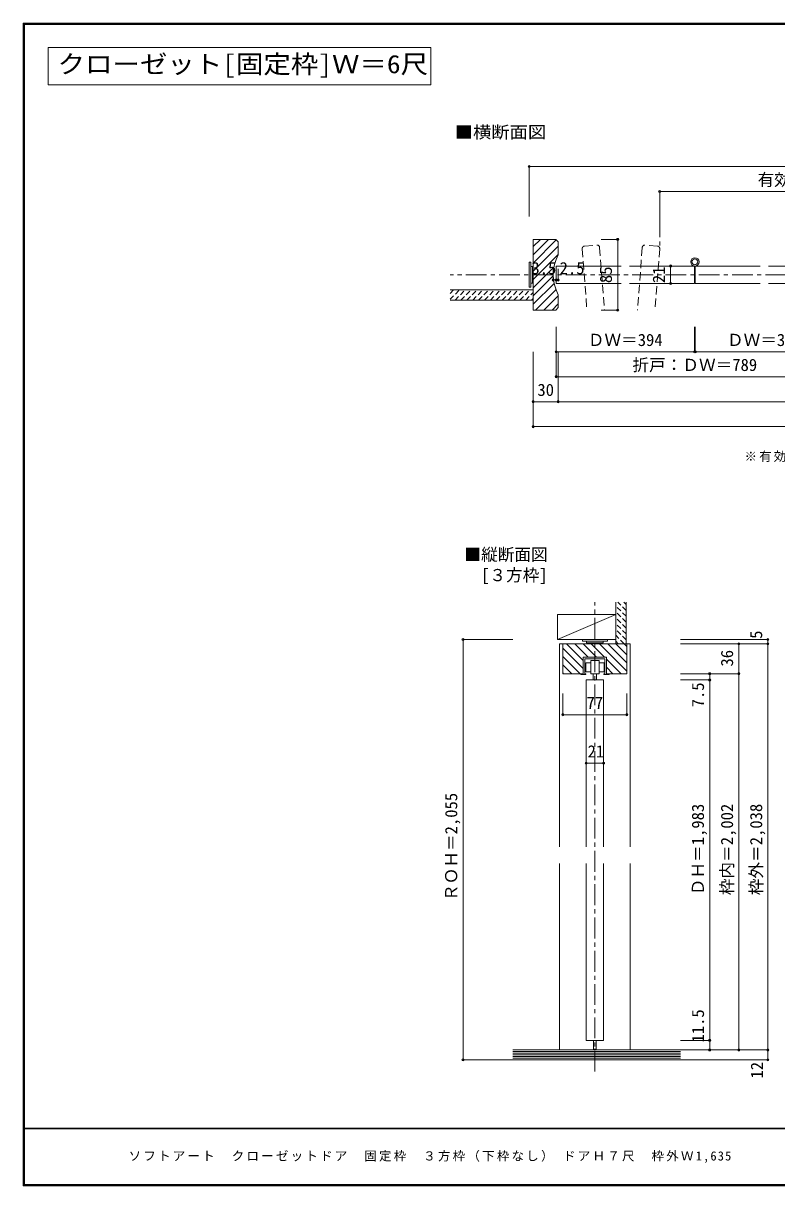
# Model space of a CAD drawing. Units: millimetres at full size, sheet at 1:5. Extents: x -973 to 977, y -718 to 696.
# Drawn here: x -973 to -68, y -701 to 696 of the extents above; entities that cross this region are included whole.
import ezdxf
from ezdxf.enums import TextEntityAlignment as Align

# ---------------------------------------------------------------- set-up
doc = ezdxf.new("R2010")
doc.units = ezdxf.units.MM
doc.header["$LTSCALE"] = 5
doc.header["$PDMODE"] = 32
doc.header["$PDSIZE"] = 2.5
for name, pattern in [('CHAIN1', [8, 5, -1, 1, -1]), ('DASHED1', [1.8, 1.2, -0.6]), ('DASHED2', [3, 2, -1])]:
    doc.linetypes.add(name, pattern=pattern)
for name, color, linetype, lineweight in [('0-0_補助線', 4, 'Continuous', 9), ('0-1_通り芯', 4, 'CHAIN1', 9), ('0-3_仕上げ', 2, 'Continuous', 9), ('0-4_枠', 3, 'Continuous', 9), ('0-6_扉', 6, 'Continuous', 9), ('0-7_金物', 7, 'Continuous', 9), ('0-A_文字', 3, 'Continuous', 9), ('0-B_寸法', 7, 'Continuous', 9), ('0-C_ハッチ', 7, 'Continuous', 9), ('F-1_枠', 6, 'Continuous', 9)]:
    doc.layers.add(name, color=color, linetype=linetype, lineweight=lineweight)
doc.layers.add('F-A_文字', color=7, linetype='Continuous')
doc.styles.add('ＭＳ ゴシック', font='')
doc.styles.get('ＭＳ ゴシック').set_extended_font_data('MS Gothic')

msp = doc.modelspace()

# ---------------------------------------------------------------- linework, layer by layer
at = {"layer": '0-0_補助線'}
for p, q in [((-336.347, 387.393), (-336.347, 400.948)), ((-332.847, 387.393), (-332.847, 400.948)), ((-330.347, 387.393), (-330.347, 400.948)), ((-332.847, 387.393), (-336.347, 387.393)), ((-330.347, 387.393), (-332.847, 387.393))]:
    msp.add_line(p, q, dxfattribs=at)
at = {"layer": '0-0_補助線', "color": 7}
for p in [(-336.347, 387.393), (-332.847, 387.393), (-330.347, 387.393)]:
    msp.add_point(p, dxfattribs=at)
at = {"layer": '0-1_通り芯'}
for p, q in [((-208.347, 463.658), (-208.347, 424.921)), ((463.653, 393.658), (-460.347, 393.658)), ((-286.269, -563.638), (-286.269, 0.333))]:
    msp.add_line(p, q, dxfattribs=at)
at = {"layer": '0-3_仕上げ'}
for p, q in [((-460.347, 375.658), (-360.347, 375.658)), ((-460.347, 363.158), (-360.347, 363.158)), ((-261.269, -49.667), (-261.269, 0.333)), ((-248.769, -49.667), (-248.769, 0.333)), ((-183.269, -537.667), (-384.769, -537.667)), ((-384.769, -549.667), (-183.269, -549.667))]:
    msp.add_line(p, q, dxfattribs=at)
at = {"layer": '0-3_仕上げ', "color": 4}
for p, q in [((-261.269, -14.667), (-331.269, -44.667)), ((-331.269, -44.667), (-261.269, -44.667))]:
    msp.add_line(p, q, dxfattribs=at)
at = {"layer": '0-3_仕上げ', "color": 7}
for p, q in [((-384.769, -539.667), (-183.269, -539.667)), ((-384.769, -541.667), (-183.269, -541.667)), ((-384.769, -543.667), (-183.269, -543.667)), ((-384.769, -545.667), (-183.269, -545.667)), ((-384.769, -547.667), (-183.269, -547.667))]:
    msp.add_line(p, q, dxfattribs=at)
at = {"layer": '0-3_仕上げ', "color": 4}
msp.add_lwpolyline([(-261.269, -14.667), (-331.269, -14.667), (-331.269, -44.667)], dxfattribs=at)
at = {"layer": '0-4_枠'}
for p, q in [((-333.347, 436.158), (-360.347, 436.158)), ((-360.347, 351.158), (-360.347, 436.158)), ((-333.347, 436.158), (-330.347, 433.158)), ((-330.347, 417.658), (-330.347, 433.158)), ((-330.347, 354.158), (-330.347, 369.658)), ((-324.769, -49.667), (-324.769, -85.667)), ((-324.769, -49.667), (-247.769, -49.667)), ((-247.769, -49.667), (-247.769, -85.667)), ((-300.269, -65.666), (-272.269, -65.666)), ((-300.269, -85.667), (-300.269, -65.666)), ((-272.269, -65.666), (-272.269, -85.667)), ((-324.769, -85.667), (-300.269, -85.667)), ((-247.769, -85.667), (-272.269, -85.667))]:
    msp.add_line(p, q, dxfattribs=at)
at = {"layer": '0-4_枠', "color": 4}
for p, q in [((-324.769, -49.667), (-328.769, -49.667)), ((-328.769, -293.667), (-328.769, -49.667)), ((-247.769, -49.667), (-243.769, -49.667)), ((-243.769, -293.667), (-243.769, -49.667)), ((-328.769, -537.667), (-328.769, -313.667)), ((-243.769, -537.667), (-243.769, -313.667))]:
    msp.add_line(p, q, dxfattribs=at)
at = {"layer": '0-4_枠'}
msp.add_lwpolyline([(-330.347, 354.158), (-333.347, 351.158), (-360.347, 351.158)], dxfattribs=at)
msp.add_arc((-285.347, 393.658), 51, 151.92751, 208.07249, dxfattribs=at)
at = {"layer": '0-6_扉', "color": 2, "linetype": 'DASHED2'}
for p, q in [((-301.448, 424.921), (-295.842, 351.158)), ((-298.684, 428.14), (-283.727, 429.277)), ((-280.508, 426.513), (-274.781, 351.158)), ((-229.287, 426.513), (-235.013, 351.158)), ((-211.111, 428.14), (-226.068, 429.277)), ((-208.347, 424.921), (-213.953, 351.158))]:
    msp.add_line(p, q, dxfattribs=at)
at = {"layer": '0-6_扉'}
for p, q in [((-332.847, 404.158), (-332.847, 383.158)), ((-332.847, 404.158), (-254.722, 404.158)), ((-244.722, 404.158), (-166.597, 404.158)), ((-166.597, 404.158), (-166.597, 383.158)), ((-165.597, 404.158), (-165.597, 383.158)), ((-165.597, 404.158), (-87.472, 404.158)), ((-77.472, 404.158), (0.653, 404.158)), ((-332.847, 383.158), (-254.722, 383.158)), ((-244.722, 383.158), (-166.597, 383.158)), ((-165.597, 383.158), (-87.472, 383.158)), ((-77.472, 383.158), (0.653, 383.158)), ((-296.769, -93.167), (-296.769, -293.667)), ((-296.769, -93.167), (-275.769, -93.167)), ((-275.769, -93.167), (-275.769, -293.667)), ((-296.769, -313.667), (-296.769, -526.167)), ((-275.769, -313.667), (-275.769, -526.167)), ((-275.769, -526.167), (-296.769, -526.167))]:
    msp.add_line(p, q, dxfattribs=at)
at = {"layer": '0-6_扉', "color": 2, "linetype": 'DASHED2'}
for centre, start, end in [((-298.457, 425.149), 94.34602, 184.34602), ((-283.5, 426.285), 4.34602, 94.34602), ((-226.295, 426.285), 85.65398, 175.65398), ((-211.338, 425.149), 355.65398, 85.65398)]:
    msp.add_arc(centre, 3, start, end, dxfattribs=at)
at = {"layer": '0-7_金物'}
for p, q in [((-365.347, 408.658), (-363.347, 408.658)), ((-365.347, 378.658), (-365.347, 408.658)), ((-363.347, 378.658), (-363.347, 408.658)), ((-363.347, 403.657), (-361.347, 403.657)), ((-361.347, 383.658), (-361.347, 403.657)), ((-361.347, 402.658), (-360.347, 402.658)), ((-365.347, 378.658), (-363.347, 378.658)), ((-363.347, 383.658), (-361.347, 383.658)), ((-361.347, 384.658), (-360.347, 384.658)), ((-301.269, -44.642), (-301.269, -46.642)), ((-301.269, -44.642), (-271.269, -44.642)), ((-301.269, -46.642), (-271.269, -46.642)), ((-296.269, -46.642), (-296.269, -48.642)), ((-296.269, -48.642), (-276.269, -48.642)), ((-295.269, -48.642), (-295.269, -49.667)), ((-277.269, -49.667), (-277.269, -48.642)), ((-276.269, -46.642), (-276.269, -48.642)), ((-271.269, -44.642), (-271.269, -46.642)), ((-298.269, -67.667), (-298.269, -85.667)), ((-274.269, -67.667), (-298.269, -67.667)), ((-274.269, -85.667), (-274.269, -67.667)), ((-297.239, -72.465), (-297.239, -83.465)), ((-291.269, -72.465), (-297.239, -72.465)), ((-297.239, -83.465), (-291.269, -83.465)), ((-281.269, -83.465), (-275.239, -83.465)), ((-300.269, -85.667), (-303.269, -85.667)), ((-303.269, -85.667), (-303.269, -86.667)), ((-297.101, -86.667), (-303.269, -86.667)), ((-298.269, -85.667), (-297.101, -85.667)), ((-297.101, -86.667), (-297.101, -85.667)), ((-291.269, -85.667), (-281.269, -85.667)), ((-288.269, -85.667), (-288.269, -93.167)), ((-288.269, -93.167), (-284.269, -93.167)), ((-284.269, -93.167), (-284.269, -85.667)), ((-275.566, -86.667), (-269.269, -86.667)), ((-272.269, -85.667), (-269.269, -85.667)), ((-269.269, -85.667), (-269.269, -86.667)), ((-287.769, -526.209), (-287.769, -536.667)), ((-284.769, -526.209), (-284.769, -536.667)), ((-287.769, -536.667), (-284.769, -536.667))]:
    msp.add_line(p, q, dxfattribs=at)
for points in [[(-281.269, -85.667), (-281.269, -69.666), (-291.269, -69.666), (-291.269, -85.667)], [(-275.239, -83.465), (-275.239, -72.465), (-281.269, -72.465)], [(-275.566, -86.667), (-275.566, -85.667), (-274.269, -85.667)]]:
    msp.add_lwpolyline(points, dxfattribs=at)
for radius in [5, 3.5]:
    msp.add_circle((-166.097, 409.158), radius, dxfattribs=at)
at = {"layer": '0-A_文字'}
for p, q in [((-943.333, 621.667), (-943.333, 666.667)), ((-943.333, 666.667), (-483.333, 666.667)), ((-483.333, 621.667), (-483.333, 666.667)), ((-943.333, 621.667), (-483.333, 621.667))]:
    msp.add_line(p, q, dxfattribs=at)
at = {"layer": '0-B_寸法', "color": 4}
for p, q in [((-365.347, 523.658), (368.653, 523.658)), ((-365.347, 523.658), (-365.347, 463.658)), ((-208.347, 493.658), (-208.347, 463.658)), ((-208.347, 493.658), (211.653, 493.658)), ((-258.813, 436.158), (-278.609, 436.158)), ((-258.813, 436.158), (-258.813, 351.158)), ((-195.212, 404.158), (-195.212, 383.158)), ((-258.813, 351.158), (-278.609, 351.158)), ((-332.847, 271.158), (-332.847, 331.158)), ((-166.597, 301.158), (-166.597, 331.158)), ((-165.597, 301.158), (-165.597, 331.158)), ((-360.347, 241.158), (-360.347, 301.158)), ((-332.847, 301.158), (-166.597, 301.158)), ((-330.347, 241.158), (-330.347, 301.158)), ((-165.597, 301.158), (0.653, 301.158)), ((-332.847, 271.158), (0.653, 271.158)), ((-360.347, 241.158), (-330.347, 241.158)), ((-360.347, 211.158), (-360.347, 241.158)), ((-330.347, 241.158), (333.653, 241.158)), ((-360.347, 211.158), (363.653, 211.158)), ((-444.769, -44.667), (-444.769, -549.667)), ((-444.769, -44.667), (-384.769, -44.667)), ((-78.269, -44.667), (-183.269, -44.667)), ((-183.269, -49.667), (-78.269, -49.667)), ((-113.269, -537.667), (-113.269, -49.667)), ((-78.269, -549.667), (-78.269, -44.667)), ((-183.269, -85.666), (-148.269, -85.666)), ((-183.269, -93.167), (-148.269, -93.167)), ((-148.269, -85.666), (-113.269, -85.666)), ((-148.269, -537.667), (-148.269, -85.666)), ((-324.769, -134.914), (-324.769, -109.295)), ((-247.769, -134.914), (-247.769, -109.295)), ((-247.769, -134.914), (-324.769, -134.914)), ((-296.769, -179.124), (-296.769, -193.163)), ((-275.769, -179.124), (-275.769, -193.163)), ((-275.769, -193.163), (-296.769, -193.163)), ((-183.269, -526.167), (-148.269, -526.167)), ((-183.269, -537.667), (-78.269, -537.667)), ((-384.769, -549.667), (-444.769, -549.667)), ((-183.269, -549.667), (-78.269, -549.667))]:
    msp.add_line(p, q, dxfattribs=at)
at = {"layer": '0-B_寸法'}
for p in [(-365.347, 523.658), (-208.347, 493.658), (-258.813, 436.158), (-195.212, 404.158), (-195.212, 383.158), (-258.813, 351.158), (-332.847, 301.158), (-166.597, 301.158), (-165.597, 301.158), (-332.847, 271.158), (-360.347, 241.158), (-330.347, 241.158), (-360.347, 211.158), (-444.769, -44.667), (-113.269, -49.667), (-78.269, -44.667), (-78.269, -49.667), (-148.269, -85.666), (-148.269, -93.167), (-113.269, -85.666), (-324.769, -134.914), (-247.769, -134.914), (-296.769, -193.163), (-275.769, -193.163), (-148.269, -526.167), (-148.269, -537.667), (-113.269, -537.667), (-78.269, -537.667), (-444.769, -549.667), (-78.269, -549.667)]:
    msp.add_point(p, dxfattribs=at)
at = {"layer": '0-C_ハッチ', "color": 4}
for p, q in [((-360.347, 427.576), (-351.765, 436.158)), ((-360.347, 417.676), (-341.866, 436.158)), ((-360.347, 407.777), (-332.657, 435.467)), ((-360.347, 397.877), (-330.347, 427.877)), ((-360.347, 387.978), (-330.347, 417.978)), ((-360.347, 378.078), (-335.497, 402.928)), ((-360.347, 368.179), (-336.326, 392.2)), ((-360.347, 358.279), (-335.291, 383.335)), ((-357.569, 351.158), (-333.066, 375.661)), ((-347.67, 351.158), (-330.347, 368.48)), ((-337.77, 351.158), (-330.347, 358.581)), ((-300.269, -79.585), (-324.769, -55.085)), ((-300.269, -69.685), (-320.288, -49.667)), ((-294.388, -65.666), (-310.388, -49.667)), ((-284.489, -65.666), (-300.489, -49.667)), ((-274.589, -65.666), (-290.589, -49.667)), ((-247.769, -82.587), (-280.69, -49.667)), ((-247.769, -72.688), (-270.79, -49.667)), ((-247.769, -62.788), (-260.891, -49.667)), ((-247.769, -52.889), (-250.991, -49.667)), ((-304.087, -85.667), (-324.769, -64.984)), ((-254.589, -85.667), (-272.269, -67.987)), ((-313.986, -85.667), (-324.769, -74.884)), ((-264.489, -85.667), (-272.269, -77.886)), ((-323.886, -85.667), (-324.769, -84.783))]:
    msp.add_line(p, q, dxfattribs=at)
at = {"layer": '0-C_ハッチ', "color": 4, "linetype": 'DASHED1'}
for p, q in [((-460.347, 364.156), (-448.845, 375.658)), ((-460.347, 371.227), (-455.916, 375.658)), ((-454.274, 363.158), (-441.774, 375.658)), ((-447.203, 363.158), (-434.703, 375.658)), ((-440.132, 363.158), (-427.632, 375.658)), ((-433.061, 363.158), (-420.561, 375.658)), ((-425.99, 363.158), (-413.49, 375.658)), ((-418.919, 363.158), (-406.419, 375.658)), ((-411.848, 363.158), (-399.348, 375.658)), ((-404.777, 363.158), (-392.277, 375.658)), ((-397.706, 363.158), (-385.206, 375.658)), ((-390.634, 363.158), (-378.134, 375.658)), ((-383.563, 363.158), (-371.063, 375.658)), ((-376.492, 363.158), (-363.992, 375.658)), ((-369.421, 363.158), (-360.347, 372.232)), ((-362.35, 363.158), (-360.347, 365.161)), ((-248.769, -9.534), (-258.636, 0.333)), ((-248.769, -2.463), (-251.565, 0.333)), ((-248.769, -16.605), (-261.269, -4.105)), ((-248.769, -23.676), (-261.269, -11.176)), ((-248.769, -30.747), (-261.269, -18.247)), ((-248.769, -37.818), (-261.269, -25.318)), ((-248.769, -44.889), (-261.269, -32.389)), ((-251.062, -49.667), (-261.269, -39.46)), ((-258.133, -49.667), (-261.269, -46.531))]:
    msp.add_line(p, q, dxfattribs=at)
at = {"layer": 'F-1_枠'}
for p, q in [((-973.347, 695.833), (-973.347, -700.833)), ((-973.347, 695.833), (976.653, 695.833)), ((-973.347, 695), (976.653, 695)), ((-973.347, 694.167), (976.653, 694.167)), ((-972.514, 695.833), (-972.514, -700.833)), ((-971.68, 695.833), (-971.68, -700.833)), ((976.653, -631.667), (-973.347, -631.667)), ((976.653, -632.5), (-973.347, -632.5)), ((976.653, -699.167), (-973.347, -699.167)), ((976.653, -700), (-973.347, -700)), ((976.653, -700.833), (-973.347, -700.833))]:
    msp.add_line(p, q, dxfattribs=at)

# ---------------------------------------------------------------- texts
at = {"layer": '0-0_補助線', "color": 7, "style": 'ＭＳ ゴシック'}
for s, p in [('3.5', (-362.581, 389.893)), ('2.5', (-328.616, 389.893))]:
    msp.add_text(s, height=14.66, dxfattribs=at).set_placement(p, align=Align.BOTTOM_LEFT)
at = {"layer": '0-A_文字', "style": 'ＭＳ ゴシック', "width": 1.1}
msp.add_text('クローゼット[固定枠]Ｗ＝6尺', height=21.99, dxfattribs=at).set_placement((-932.083, 629.167), align=Align.BOTTOM_LEFT)
at = {"layer": '0-A_文字', "color": 7, "style": 'ＭＳ ゴシック', "width": 1.1}
msp.add_text('■横断面図', height=14.66, dxfattribs=at).set_placement((-454.769, 553.344), align=Align.BOTTOM_LEFT)
at = {"layer": '0-A_文字', "color": 7, "style": 'ＭＳ ゴシック'}
for s, p in [('■縦断面図', (-443.023, 45.861)), ('\u3000[３方枠]', (-443.023, 21.108))]:
    msp.add_text(s, height=14.66, dxfattribs=at).set_placement(p, align=Align.BOTTOM_LEFT)
at = {"layer": '0-A_文字', "color": 7, "insert": (-106.347, 168.658), "char_height": 11, "attachment_point": 7, "style": 'ＭＳ ゴシック'}
msp.add_mtext('\\T1.17;※有効開口寸法は扉の厚さや調整によって若干異なります。', dxfattribs=at)
at = {"layer": '0-B_寸法', "style": 'ＭＳ ゴシック'}
for s, p in [('有効開口寸法＝1,331', (-90.697, 496.158)), ('ＤＷ＝394', (-294.722, 303.658)), ('ＤＷ＝394', (-127.472, 303.658)), ('折戸：ＤＷ＝789', (-241.097, 273.658)), ('30', (-355.347, 243.658)), ('77', (-296.269, -132.414)), ('21', (-295.019, -190.663))]:
    msp.add_text(s, height=14.66, dxfattribs=at).set_placement(p, align=Align.BOTTOM_LEFT)
for s, p in [('85', (-261.313, 383.658)), ('21', (-197.712, 383.658)), ('5', (-80.769, -43.739)), ('36', (-115.769, -77.042)), ('7.5', (-150.673, -126.047)), ('ＲＯＨ＝2,055', (-447.269, -358.667)), ('ＤＨ＝1,983', (-150.769, -351.755)), ('枠内＝2,002', (-115.769, -351.755)), ('枠外＝2,038', (-80.769, -351.755)), ('11.5', (-150.68, -528.724)), ('12', (-79.86, -572.024))]:
    msp.add_text(s, height=14.66, rotation=90, dxfattribs=at).set_placement(p, align=Align.BOTTOM_LEFT)
at = {"layer": 'F-A_文字', "insert": (-846.68, -673.333), "char_height": 11, "attachment_point": 7, "style": 'ＭＳ ゴシック'}
msp.add_mtext('\\T1.18;ソフトアート\u3000クローゼットドア\u3000固定枠\u3000３方枠（下枠なし）\\~ドアＨ７尺\u3000枠外Ｗ1,635', dxfattribs=at)

doc.saveas('drawing.dxf')
